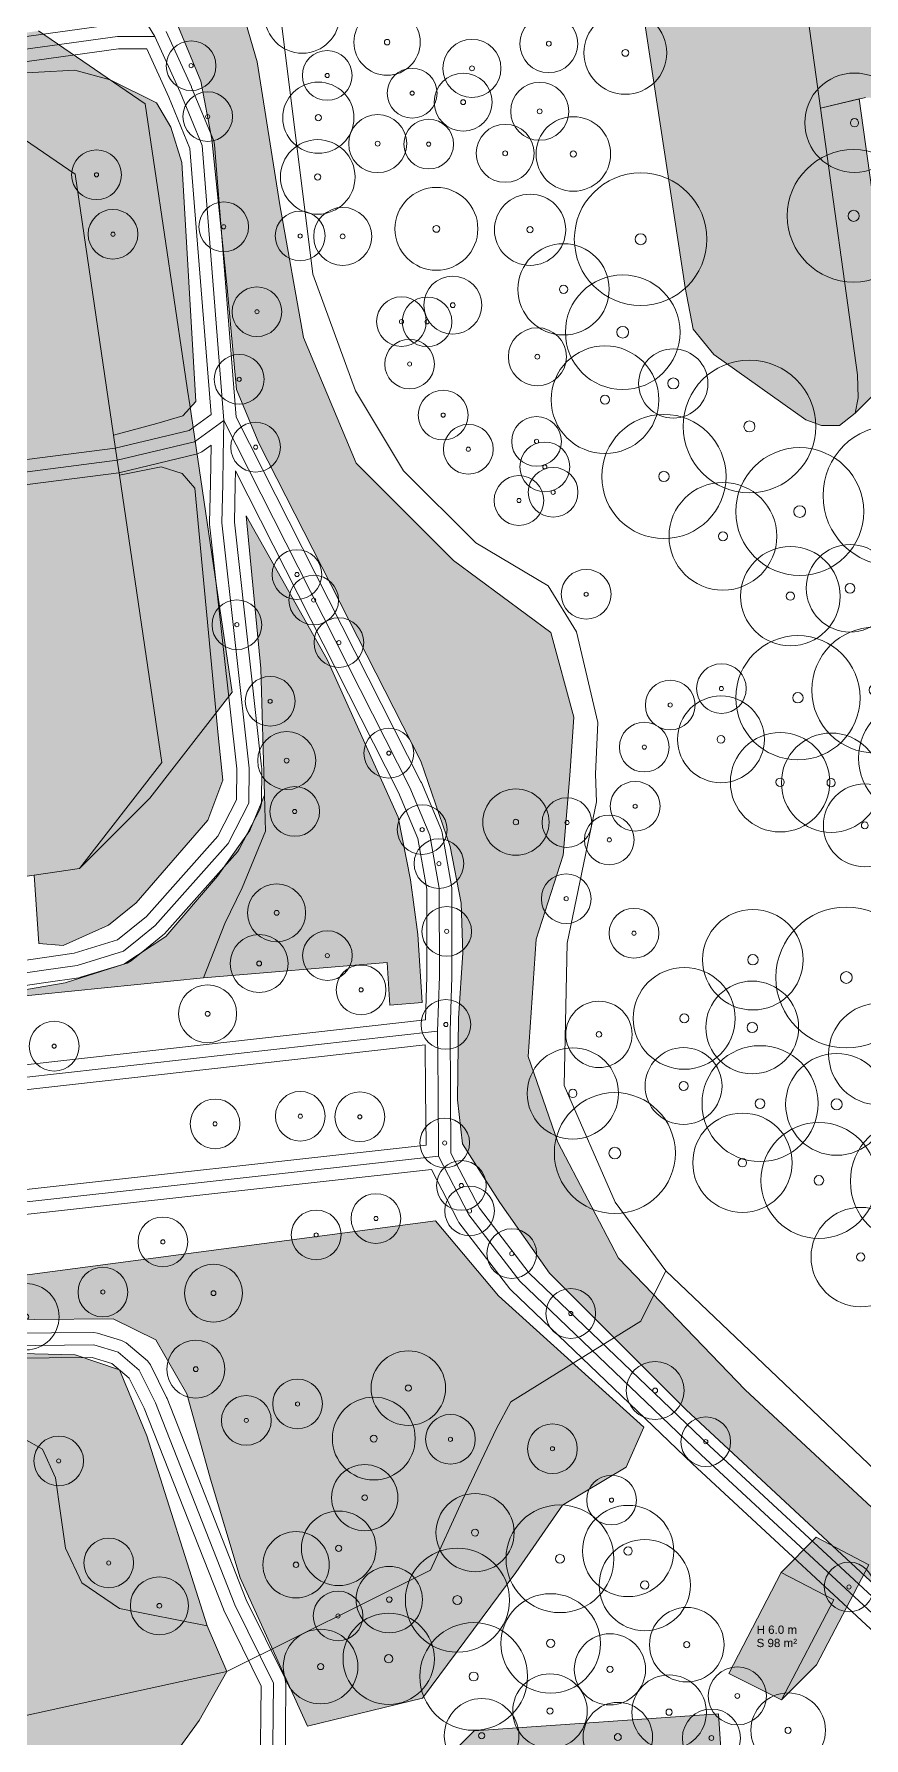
# Model space of a CAD drawing. Header units: metres. Extents: x -6 to 971, y -3 to 1031.
# Drawn here: x 594.6 to 694.7, y 571 to 776.8 of the extents above; entities that cross this region are included whole.
import ezdxf

# ---------------------------------------------------------------- set-up
doc = ezdxf.new("R2010")
doc.units = ezdxf.units.M
doc.header["$MEASUREMENT"] = 0
for name, color, linetype, lineweight, true_color in [('TPX_BUILDING_AREAS_TEXT', 7, 'CONTINUOUS', 0, 0x000000), ('TPX_BUILDING_HEIGHTS_TEXT', 7, 'CONTINUOUS', 0, 0x000000), ('TPX_BUILDINGS', 7, 'CONTINUOUS', 0, 0x000000), ('TPX_BUILDINGS_HATCH', 7, 'CONTINUOUS', 0, 0xf0f0f0), ('TPX_BUILDINGS_SHADOWS_HATCH', 7, 'CONTINUOUS', 0, 0x000000), ('TPX_BUILDINGS_SHADOWS_OUTLINES', 7, 'CONTINUOUS', 0, 0x000000), ('TPX_ROADS_AXES', 7, 'CONTINUOUS', 0, 0x323232), ('TPX_ROADS_CONTOURS', 7, 'CONTINUOUS', 0, 0x646464), ('TPX_VEGETATION_GREEN_SPACES', 7, 'CONTINUOUS', 0, 0x58ba48), ('TPX_VEGETATION_GREEN_SPACES_HATCH', 7, 'CONTINUOUS', 0, 0x58ba48), ('TPX_VEGETATION_TREES_INDIVIDUAL', 7, 'CONTINUOUS', 0, 0x136734), ('TPX_WATERWAYS', 7, 'CONTINUOUS', 0, 0x7aafdf), ('TPX_WATERWAYS_HATCH', 7, 'CONTINUOUS', 0, 0x7aafdf)]:
    doc.layers.add(name, color=color, linetype=linetype, lineweight=lineweight, true_color=true_color)
doc.styles.add('TPX_TEXTE', font='arial.ttf')

# ---------------------------------------------------------------- blocks, each defined once
blk = doc.blocks.new('TREETR004_CR045')
at = {"layer": 'TPX_VEGETATION_TREES_INDIVIDUAL'}
for radius in [4.5, 0.375]:
    blk.add_circle((0, 0, 0.04), radius, dxfattribs=at)
blk = doc.blocks.new('TREETR004_CR050')
at = {"layer": 'TPX_VEGETATION_TREES_INDIVIDUAL'}
for radius in [5, 0.417]:
    blk.add_circle((0, 0, 0.04), radius, dxfattribs=at)
blk = doc.blocks.new('TREETR003_CR040')
at = {"layer": 'TPX_VEGETATION_TREES_INDIVIDUAL'}
for radius in [4, 0.333]:
    blk.add_circle((0, 0, 0.04), radius, dxfattribs=at)
blk = doc.blocks.new('TREETR007_CR077')
at = {"layer": 'TPX_VEGETATION_TREES_INDIVIDUAL'}
for radius in [7.72, 0.708]:
    blk.add_circle((0, 0, 0.04), radius, dxfattribs=at)
blk = doc.blocks.new('TREETR006_CR053')
at = {"layer": 'TPX_VEGETATION_TREES_INDIVIDUAL'}
for radius in [5.28, 0.583]:
    blk.add_circle((0, 0, 0.04), radius, dxfattribs=at)
blk = doc.blocks.new('TREETR004_CR042')
at = {"layer": 'TPX_VEGETATION_TREES_INDIVIDUAL'}
for radius in [4.19, 0.417]:
    blk.add_circle((0, 0, 0.04), radius, dxfattribs=at)
blk = doc.blocks.new('TREETR007_CR073')
at = {"layer": 'TPX_VEGETATION_TREES_INDIVIDUAL'}
for radius in [7.3, 0.708]:
    blk.add_circle((0, 0, 0.04), radius, dxfattribs=at)
blk = doc.blocks.new('TREETR007_CR080')
at = {"layer": 'TPX_VEGETATION_TREES_INDIVIDUAL'}
for radius in [8, 0.667]:
    blk.add_circle((0, 0, 0.04), radius, dxfattribs=at)
blk = doc.blocks.new('TREETR003_CR035')
at = {"layer": 'TPX_VEGETATION_TREES_INDIVIDUAL'}
for radius in [3.5, 0.292]:
    blk.add_circle((0, 0, 0.04), radius, dxfattribs=at)
blk = doc.blocks.new('TREETR006_CR070')
at = {"layer": 'TPX_VEGETATION_TREES_INDIVIDUAL'}
for radius in [7, 0.583]:
    blk.add_circle((0, 0, 0.04), radius, dxfattribs=at)
blk = doc.blocks.new('TREETR007_CR069')
at = {"layer": 'TPX_VEGETATION_TREES_INDIVIDUAL'}
for radius in [6.92, 0.708]:
    blk.add_circle((0, 0, 0.04), radius, dxfattribs=at)
blk = doc.blocks.new('TREETR007_CR076')
at = {"layer": 'TPX_VEGETATION_TREES_INDIVIDUAL'}
for radius in [7.59, 0.667]:
    blk.add_circle((0, 0, 0.04), radius, dxfattribs=at)
blk = doc.blocks.new('TREETR005_CR052')
at = {"layer": 'TPX_VEGETATION_TREES_INDIVIDUAL'}
for radius in [5.24, 0.458]:
    blk.add_circle((0, 0, 0.04), radius, dxfattribs=at)
blk = doc.blocks.new('TREETR005_CR065')
at = {"layer": 'TPX_VEGETATION_TREES_INDIVIDUAL'}
for radius in [6.5, 0.542]:
    blk.add_circle((0, 0, 0.04), radius, dxfattribs=at)
blk = doc.blocks.new('TREETR005_CR063')
at = {"layer": 'TPX_VEGETATION_TREES_INDIVIDUAL'}
for radius in [6.28, 0.542]:
    blk.add_circle((0, 0, 0.04), radius, dxfattribs=at)
blk = doc.blocks.new('TREETR005_CR060')
at = {"layer": 'TPX_VEGETATION_TREES_INDIVIDUAL'}
for radius in [6, 0.5]:
    blk.add_circle((0, 0, 0.04), radius, dxfattribs=at)
blk = doc.blocks.new('TREETR003_CR030')
at = {"layer": 'TPX_VEGETATION_TREES_INDIVIDUAL'}
for radius in [3, 0.25]:
    blk.add_circle((0, 0, 0.04), radius, dxfattribs=at)
blk = doc.blocks.new('TREETR005_CR055')
at = {"layer": 'TPX_VEGETATION_TREES_INDIVIDUAL'}
for radius in [5.51, 0.5]:
    blk.add_circle((0, 0, 0.04), radius, dxfattribs=at)
blk = doc.blocks.new('TREETR005_CR046')
at = {"layer": 'TPX_VEGETATION_TREES_INDIVIDUAL'}
for radius in [4.64, 0.542]:
    blk.add_circle((0, 0, 0.04), radius, dxfattribs=at)
blk = doc.blocks.new('TREETR007_CR062')
at = {"layer": 'TPX_VEGETATION_TREES_INDIVIDUAL'}
for radius in [6.15, 0.667]:
    blk.add_circle((0, 0, 0.04), radius, dxfattribs=at)
blk = doc.blocks.new('TREETR006_CR056')
at = {"layer": 'TPX_VEGETATION_TREES_INDIVIDUAL'}
for radius in [5.6, 0.625]:
    blk.add_circle((0, 0, 0.04), radius, dxfattribs=at)
blk = doc.blocks.new('TREETR007_CR042')
at = {"layer": 'TPX_VEGETATION_TREES_INDIVIDUAL'}
for radius in [4.18, 0.667]:
    blk.add_circle((0, 0, 0.04), radius, dxfattribs=at)
blk = doc.blocks.new('TREETR005_CR062')
at = {"layer": 'TPX_VEGETATION_TREES_INDIVIDUAL'}
for radius in [6.15, 0.542]:
    blk.add_circle((0, 0, 0.04), radius, dxfattribs=at)
blk = doc.blocks.new('TREETR007_CR085')
at = {"layer": 'TPX_VEGETATION_TREES_INDIVIDUAL'}
for radius in [8.5, 0.708]:
    blk.add_circle((0, 0, 0.04), radius, dxfattribs=at)
blk = doc.blocks.new('TREETR006_CR061')
at = {"layer": 'TPX_VEGETATION_TREES_INDIVIDUAL'}
for radius in [6.07, 0.625]:
    blk.add_circle((0, 0, 0.04), radius, dxfattribs=at)
blk = doc.blocks.new('TREETR006_CR075')
at = {"layer": 'TPX_VEGETATION_TREES_INDIVIDUAL'}
for radius in [7.5, 0.625]:
    blk.add_circle((0, 0, 0.04), radius, dxfattribs=at)
blk = doc.blocks.new('TREETR004_CR043')
at = {"layer": 'TPX_VEGETATION_TREES_INDIVIDUAL'}
for radius in [4.3, 0.375]:
    blk.add_circle((0, 0, 0.04), radius, dxfattribs=at)
blk = doc.blocks.new('TREETR004_CR047')
at = {"layer": 'TPX_VEGETATION_TREES_INDIVIDUAL'}
for radius in [4.72, 0.417]:
    blk.add_circle((0, 0, 0.04), radius, dxfattribs=at)

msp = doc.modelspace()

# ---------------------------------------------------------------- hatches: boundary and pattern name
at = {"layer": 'TPX_BUILDINGS_HATCH'}
for points in [[(670.25, 850.85), (660.12, 839.2), (672.89, 829.47), (676.77, 826.74), (679.29, 824.01), (680.78, 821.64), (682.61, 817.24), (689.47, 767.83), (694.89, 769.12), (702.87, 768.9), (701.64, 777.87), (702.68, 780.89), (704.75, 783.91), (727.17, 801.61), (729.53, 803.48), (732.59, 803.87), (735.62, 803.27), (737.34, 802.14), (737.24, 803.37), (737.51, 804.8), (738.4, 805.78), (758.89, 821.46), (723.28, 835.28), (720.95, 838.83), (720.99, 842.94), (721.33, 847.05), (713.79, 867.04), (732.03, 894.21), (697.88, 920.6), (695.27, 916.28), (725.35, 893.51), (691.25, 845.29), (686.1, 843.55), (683.02, 843.07), (678.67, 844.64), (669.02, 856.99), (670.27, 853.67), (670.25, 850.85)], [(622.75, 846.3), (622.72, 842.76), (624.2, 838.87), (627.21, 834.45), (659.17, 811.06), (661.85, 808.16), (663.94, 805.03), (664.67, 801.56), (673.12, 746.19), (674.09, 741.13), (676.6, 738.07), (687.71, 730.21), (689.57, 729.52), (691.77, 729.5), (693.65, 731), (694, 732.85), (693.95, 735.63), (689.47, 767.83), (682.61, 817.24), (680.78, 821.64), (679.29, 824.01), (676.77, 826.74), (672.89, 829.47), (639.09, 854.56), (635.37, 855.95), (632.84, 856.31), (628.07, 854), (624.81, 849.31), (622.75, 846.3)], [(438.92, 749.85), (428.95, 736.82), (434.07, 732.91), (438.32, 729.67), (481.42, 696.75), (483.35, 695.33), (484.51, 694.39), (523.05, 664.97), (526.84, 665.51), (541.4, 667.6), (590.63, 674.67), (594.57, 675.23), (600.05, 676.02), (610, 688.83), (604.87, 723.51), (604.61, 725.31), (604.16, 728.33), (599.51, 759.87), (586.63, 768.68), (538.34, 761.94), (532.43, 761.11), (528.43, 760.55), (528.63, 757.66), (526.81, 754.79), (525.65, 751.01), (525.84, 746.35), (527.14, 742.78), (529.57, 739.64), (530.66, 738.57), (530.99, 736.31), (583.94, 742.95), (586.87, 723), (591.42, 692.04), (528.04, 683.19), (493.4, 709.13), (452.9, 739.38), (441.04, 748.25), (438.92, 749.85)], [(684.7, 591.03), (678.4, 578.83), (684.75, 575.63), (691.06, 587.71), (684.7, 591.03)]]:
    msp.add_hatch(color=256, dxfattribs=at).paths.add_polyline_path(points)
h = msp.add_hatch(color=256, dxfattribs=at)
h.paths.add_polyline_path([(438.92, 749.85), (428.95, 736.82), (434.07, 732.91), (438.32, 729.67), (481.42, 696.75), (483.35, 695.33), (484.51, 694.39), (523.05, 664.97), (526.84, 665.51), (541.4, 667.6), (590.63, 674.67), (594.57, 675.23), (600.05, 676.02), (610, 688.83), (604.87, 723.51), (604.61, 725.31), (604.16, 728.33), (599.51, 759.87), (586.63, 768.68), (538.34, 761.94), (538.03, 764.47), (537.71, 767.09), (537.3, 770.5), (536.56, 776.53), (549.38, 793.57), (546.39, 816.59), (528.15, 829.41), (512.27, 827.42), (499.68, 825.84), (491.58, 824.83), (475.2, 822.77), (461.15, 804.5), (464.4, 781.86), (465.75, 780.9), (459.27, 772.16), (471.23, 763.45), (477.8, 772.32), (482.77, 768.78), (503.2, 771.39), (506.85, 771.85), (509.01, 772.13), (530.67, 774.9), (531.39, 769.3), (531.76, 766.35), (532.43, 761.11), (528.43, 760.55), (528.63, 757.66), (526.81, 754.79), (525.65, 751.01), (525.84, 746.35), (527.14, 742.78), (529.57, 739.64), (530.66, 738.57), (530.99, 736.31), (583.94, 742.95), (586.87, 723), (591.42, 692.04), (528.04, 683.19), (493.4, 709.13), (452.9, 739.38), (454.22, 741.16), (459.93, 748.86), (447.96, 757.59), (442.48, 750.12), (441.04, 748.25), (438.92, 749.85)])
h.paths.add_polyline_path([(477.17, 798.6), (484.82, 808.69), (484.48, 811.25), (501.01, 813.44), (522.16, 816.24), (522.52, 813.54), (532.25, 806.28), (533.51, 798.79), (525.81, 789), (526.22, 786.01), (505.35, 783.24), (488.53, 781.01), (488.23, 783.23), (478.42, 790.51), (477.17, 798.6)], flags=16)
at = {"layer": 'TPX_BUILDINGS_SHADOWS_HATCH'}
for points in [[(483.68, 831.25), (475.2, 822.77), (491.58, 824.83), (499.68, 825.84), (512.27, 827.42), (528.15, 829.41), (546.39, 816.59), (549.38, 793.57), (536.56, 776.53), (537.3, 770.5), (537.71, 767.09), (538.03, 764.47), (538.34, 761.94), (586.63, 768.68), (599.51, 759.87), (604.16, 728.33), (604.61, 725.31), (604.87, 723.51), (610, 688.83), (600.05, 676.02), (608.53, 684.5), (618.48, 697.31), (613.36, 732), (613.1, 733.8), (612.65, 736.81), (607.99, 768.36), (595.11, 777.16), (546.83, 770.43), (542.15, 769.77), (541.96, 771.34), (541.54, 774.74), (540.83, 780.55), (544.32, 784.04), (545.04, 785.01), (557.86, 802.06), (554.88, 825.07), (536.64, 837.89), (520.76, 835.91), (508.16, 834.32), (500.06, 833.31), (483.68, 831.25)], [(694.15, 768.94), (689.47, 767.83), (693.95, 735.63), (694, 732.85), (693.65, 731), (697.89, 735.24), (698.24, 737.09), (698.19, 739.87), (694.15, 768.94)], [(688.95, 595.27), (684.7, 591.03), (691.06, 587.71), (684.75, 575.63), (688.99, 579.87), (695.3, 591.95), (688.95, 595.27)], [(647.68, 571.9), (643.44, 567.66), (672.91, 569.69), (673.49, 561.27), (677.73, 565.52), (677.15, 573.94), (647.68, 571.9)]]:
    msp.add_hatch(color=256, dxfattribs=at).paths.add_polyline_path(points)
at = {"layer": 'TPX_VEGETATION_GREEN_SPACES_HATCH'}
for points in [[(505.86, 875.32), (502.44, 869.2), (578.03, 809.79), (598.83, 793.17), (606.42, 785.57), (611.99, 777.6), (614.71, 771.09), (616.02, 764.07), (617.87, 746.15), (619, 733.85), (621.69, 727.39), (641.23, 689), (644.79, 678.68), (646.1, 671.83), (646.32, 665.83), (645.79, 657.94), (645.68, 648.08), (646.26, 642.78), (650.77, 635.68), (656.75, 627.15), (673.25, 610.65), (696.04, 589.47), (699.57, 595.26), (680.37, 613.07), (665.1, 628.96), (657.77, 642.98), (654.2, 653.33), (655.14, 667.5), (658.41, 677.65), (659.22, 687.25), (659.69, 694.28), (656.94, 704.53), (645.18, 713.21), (633.45, 724.98), (627.09, 740.16), (624.22, 756.17), (621.5, 773.43), (618.47, 783.81), (616.88, 787.36), (613.26, 792.97), (603.21, 802.47), (505.86, 875.32)], [(590.71, 771.94), (538.03, 764.47), (538.34, 761.94), (586.63, 768.68), (599.51, 759.87), (604.16, 728.33), (609.37, 729.74), (612.5, 730.69), (614.07, 732.41), (612.4, 761.28), (611.08, 765.55), (609.35, 768.47), (603.74, 771.24), (599.47, 772.44), (590.71, 771.94)], [(600.05, 676.02), (594.57, 675.23), (595.15, 666.95), (598.07, 666.73), (603.54, 669.19), (606.88, 671.87), (615.53, 681.86), (617.33, 686.68), (616.8, 692.11), (613.97, 721.96), (612.43, 723.72), (609.91, 724.52), (604.87, 723.51), (610, 688.83), (600.05, 676.02)], [(617.59, 669.37), (615.03, 662.82), (637.18, 664.69), (637.51, 659.51), (641.4, 659.86), (640.89, 668.07), (639.98, 674.65), (638.5, 682.22), (629.92, 701.28), (620.16, 718.61), (621.94, 700.19), (622.38, 684.89), (622.51, 680.52), (619.66, 673.67), (617.59, 669.37)], [(598.31, 662.2), (583.13, 659.6), (615.03, 662.82), (617.59, 669.37), (619.66, 673.67), (622.51, 680.52), (622.38, 684.89), (620.6, 680.62), (616.71, 675.08), (610.45, 667.81), (605.4, 664.47), (598.31, 662.2)], [(532.4, 646.16), (530.59, 641.28), (534.7, 640.49), (533.9, 635.38), (543.98, 633.88), (541.3, 619.47), (573.98, 613.28), (576.5, 618.92), (584.72, 617.96), (589.36, 621.79), (594.67, 621.58), (604.11, 621.65), (609.25, 619.1), (613.02, 612.61), (615.87, 602.3), (619.45, 590.39), (627.57, 572.45), (641.45, 575.83), (652.69, 591), (658.35, 599.15), (666.02, 603.72), (668.14, 608.55), (650.6, 624.43), (642.99, 633.49), (586.43, 625.98), (583.13, 659.6), (574.53, 658.9), (577.53, 632.46), (562.17, 631.29), (560.43, 649.65), (554.4, 650.43), (548.77, 649.34), (544.7, 648.63), (532.4, 646.16)], [(573.98, 613.28), (571.77, 601.28), (575.39, 601.06), (578.48, 602.69), (580.4, 606.53), (581.37, 610.01), (583.42, 611.41), (591.01, 608.48), (595.57, 605.9), (597.15, 602.45), (597.76, 598.2), (598.37, 593.95), (600.32, 589.77), (604.86, 586.66), (615.45, 584.58), (608.19, 607.52), (604.86, 615.49), (599.52, 617.28), (588.05, 617.59), (584.72, 617.96), (576.5, 618.92), (573.98, 613.28)]]:
    msp.add_hatch(color=256, dxfattribs=at).paths.add_polyline_path(points)
at = {"layer": 'TPX_WATERWAYS_HATCH'}
h = msp.add_hatch(color=256, dxfattribs=at)
h.paths.add_polyline_path([(300.09, 444.29), (300.01, 438.12), (301.72, 430.66), (305.77, 426.11), (308.64, 420.92), (312.72, 416.35), (319.71, 410.28), (324.69, 407.22), (326.77, 405.85), (330.56, 403.34), (337.64, 399.25), (344.29, 395.61), (350.85, 391.07), (356.08, 386.48), (361.19, 383.31), (367.7, 380.24), (374.17, 378.97), (380.53, 379.42), (384.59, 381.3), (391.34, 388.32), (395.11, 392.82), (399.04, 396.59), (400.74, 400.3), (402.31, 403.7), (406.44, 410.03), (407.76, 413.63), (412.66, 418.66), (418.82, 421.19), (427.75, 422.22), (436.29, 420.16), (445.43, 417.66), (453.13, 417.59), (457.22, 419.53), (466.31, 420.65), (474.21, 424.11), (481.46, 430.92), (486.71, 437.07), (490, 446.16), (488.75, 451.85), (486.16, 461.34), (485.7, 466.6), (489.04, 472.77), (496.28, 479.5), (515.48, 496.88), (524.61, 510.39), (531.27, 519.45), (544, 529.57), (553.56, 534.73), (561.35, 535.26), (569.24, 536.91), (573.85, 539.27), (585.47, 543.29), (594.1, 549.92), (610.28, 567.33), (614.48, 573.14), (617.84, 579.05), (615.45, 584.58), (604.86, 586.66), (600.32, 589.77), (598.37, 593.95), (597.76, 598.2), (597.15, 602.45), (595.57, 605.9), (591.01, 608.48), (583.42, 611.41), (581.37, 610.01), (580.4, 606.53), (578.48, 602.69), (575.39, 601.06), (571.77, 601.28), (571.18, 598.02), (528.66, 605.76), (530.47, 615.58), (526.34, 616.33), (526.87, 619.27), (515.06, 621.42), (516.06, 626.88), (493.14, 631.04), (491.57, 622.51), (454.24, 629.3), (455.32, 635.17), (452.84, 637.83), (449.97, 639.88), (445.85, 643.22), (440.98, 644.91), (435.81, 647.58), (432.19, 649.62), (428.66, 652.26), (426.11, 656.02), (423.66, 658.92), (420.29, 659.76), (416.55, 660.09), (413.07, 661.17), (409.58, 663.91), (405.18, 667.43), (401.96, 670.36), (398.63, 673.82), (395.89, 676.34), (393.82, 677.22), (391.06, 676.68), (388.62, 675.91), (386.94, 675.17), (386.66, 676.19), (388.67, 679.76), (394.3, 688.69), (400.18, 696.46), (394.41, 696.43), (394.38, 690.46), (387.96, 690.59), (387.92, 680.17), (377.95, 680.17), (377.7, 690.37), (376.65, 690.38), (375.06, 690.4), (375.12, 671.94), (373.09, 668.65), (372.12, 665.74), (372.15, 659.87), (375.17, 646.38), (376.53, 635.04), (376.87, 624.87), (377.05, 609.05), (371.77, 608.98), (371.99, 601.97), (369.7, 601.91), (369.73, 597.86), (363.44, 597.9), (363.44, 585.44), (356.43, 585.35), (356.14, 579.57), (344.17, 574.61), (332.05, 565.42), (322.53, 555.36), (316.41, 547.84), (316.18, 542.67), (312.68, 538.84), (310.9, 533.6), (310.65, 525.43), (313.81, 521.18), (317.83, 516.23), (320.7, 508.89), (323.32, 501.81), (324.83, 498.01), (326.77, 494.05), (327.91, 487.65), (327.23, 483.7), (324.48, 479.69), (320.64, 474.93), (315.07, 468.69), (311.59, 464.03), (304.04, 453.62), (300.09, 444.29)])
h.paths.add_polyline_path([(341.33, 534.92), (341.77, 541.41), (343.71, 544.99), (349.75, 546.33), (357.96, 546.25), (363.58, 544.8), (367.11, 543.74), (371.45, 542.01), (374.57, 542.11), (379.63, 537.62), (383.13, 532.63), (382.4, 524.42), (382.19, 521.86), (379.97, 518.05), (378.21, 511.68), (376.33, 507.52), (371.47, 505.35), (362.04, 504.07), (358.28, 506.43), (354.26, 511.86), (350.22, 516.42), (345.58, 522.29), (344.13, 528.16), (341.33, 534.92)], flags=16)

# ---------------------------------------------------------------- linework, layer by layer
at = {"layer": 'TPX_BUILDINGS', "elevation": 0.04}
for points in [[(725.35, 893.51), (691.25, 845.29), (686.1, 843.55), (683.02, 843.07), (678.67, 844.64), (669.02, 856.99), (670.27, 853.67), (670.25, 850.85), (660.12, 839.2), (672.89, 829.47), (676.77, 826.74), (679.29, 824.01), (680.78, 821.64), (682.61, 817.24), (689.47, 767.83), (694.89, 769.12)], [(664.67, 801.56), (673.12, 746.19), (674.09, 741.13), (676.6, 738.07), (687.71, 730.21), (689.57, 729.52), (691.77, 729.5), (693.65, 731), (694, 732.85), (693.95, 735.63), (689.47, 767.83), (682.61, 817.24)], [(590.63, 674.67), (594.57, 675.23), (600.05, 676.02), (610, 688.83), (604.87, 723.51), (604.61, 725.31), (604.16, 728.33), (599.51, 759.87), (586.63, 768.68)], [(590.63, 674.67), (594.57, 675.23), (600.05, 676.02), (610, 688.83), (604.87, 723.51), (604.61, 725.31), (604.16, 728.33), (599.51, 759.87), (586.63, 768.68)]]:
    msp.add_lwpolyline(points, dxfattribs=at)
msp.add_lwpolyline([(684.7, 591.03), (678.4, 578.83), (684.75, 575.63), (691.06, 587.71)], close=True, dxfattribs=at)
at = {"layer": 'TPX_BUILDINGS_SHADOWS_OUTLINES', "elevation": 0.04}
msp.add_lwpolyline([(586.63, 768.68), (599.51, 759.87), (604.16, 728.33), (604.61, 725.31), (604.87, 723.51), (610, 688.83), (600.05, 676.02), (608.53, 684.5), (618.48, 697.31), (613.36, 732), (613.1, 733.8), (612.65, 736.81), (607.99, 768.36), (595.11, 777.16)], dxfattribs=at)
for points in [[(694.15, 768.94), (689.47, 767.83), (693.95, 735.63), (694, 732.85), (693.65, 731), (697.89, 735.24), (698.24, 737.09), (698.19, 739.87)], [(688.95, 595.27), (684.7, 591.03), (691.06, 587.71), (684.75, 575.63), (688.99, 579.87), (695.3, 591.95)], [(647.68, 571.9), (643.44, 567.66), (672.91, 569.69), (673.49, 561.27), (677.73, 565.52), (677.15, 573.94)]]:
    msp.add_lwpolyline(points, close=True, dxfattribs=at)
at = {"layer": 'TPX_ROADS_AXES', "elevation": 0.03}
for points in [[(702.8, 579.49), (675.06, 605.23), (653.18, 626.18), (647.03, 634.19), (643.38, 641.29), (643.32, 649.28), (643.26, 656.4), (643.48, 662.98), (643.47, 673.65), (642.34, 680.06), (639.91, 685.82), (617.48, 730.11), (614.85, 763.32), (612.2, 769.77), (609.15, 776.48), (605.63, 782.25)], [(463.21, 734.43), (481.87, 760.53), (508.09, 763.34), (529.38, 766.02), (531.76, 766.35), (537.71, 767.09), (574.5, 772.31), (592.08, 774.75), (604.65, 776.5), (609.15, 776.48)], [(591.65, 663.14), (595.75, 663.75), (599.75, 664.33), (605.35, 666.05), (607.21, 667.55), (609.18, 669.13), (618, 679.05), (620.5, 683.93), (620.54, 688.15), (617.24, 717.76), (617.34, 722.47), (617.4, 725.7), (617.48, 730.11), (613.93, 727.54), (604.61, 725.31)], [(586.61, 723), (604.61, 725.31)], [(587.92, 650.19), (643.26, 656.4)], [(643.38, 641.29), (588.94, 635.25), (587.92, 650.19)], [(623.35, 566.52), (623.46, 577.64), (618.8, 587.12), (609.21, 611.49), (607.26, 615.43), (604.71, 617.62), (601.78, 618.49), (591.19, 618.4)]]:
    msp.add_lwpolyline(points, dxfattribs=at)
at = {"layer": 'TPX_ROADS_CONTOURS', "elevation": 0.03}
for points in [[(496.6, 862.72), (498.92, 865.85), (499.96, 865.08), (508.48, 858.28), (508.51, 858.26), (594.28, 792.87), (596.25, 791.24), (600.06, 787.07), (604.39, 781.4), (606.47, 777.99), (604.66, 778), (604.45, 777.98), (591.88, 776.24), (574.28, 773.79), (537.52, 768.58), (531.58, 767.84), (529.18, 767.51), (508.86, 764.95), (507.84, 771.99), (506.34, 783.38), (502.01, 813.57), (500.67, 825.94)], [(589.51, 648.86), (641.78, 654.72), (641.82, 649.27), (641.87, 642.63), (590.33, 636.91)]]:
    msp.add_lwpolyline(points, close=True, dxfattribs=at)
for points in [[(702.25, 582.05), (676.09, 606.32), (654.3, 627.18), (648.3, 635), (644.87, 641.66), (644.82, 649.29), (644.76, 656.38), (644.98, 662.93), (644.98, 662.98), (644.97, 673.65), (644.95, 673.92), (643.82, 680.32), (643.72, 680.64), (641.3, 686.41), (641.25, 686.5), (618.95, 730.52), (616.35, 763.44), (616.24, 763.89), (613.58, 770.34), (613.56, 770.39), (610.52, 777.1)], [(592.29, 773.27), (604.75, 775), (608.18, 774.98), (610.82, 769.18), (613.38, 762.97), (615.92, 730.83), (613.29, 728.93), (604.34, 726.79), (586.44, 724.49)], [(586.8, 721.51), (604.8, 723.82), (604.88, 723.86), (604.96, 723.85), (614.28, 726.08), (614.81, 726.32), (615.92, 727.13), (615.84, 722.5), (615.74, 717.79), (615.75, 717.6), (619.04, 688.07), (619.01, 684.3), (616.75, 679.91), (608.14, 670.22), (606.27, 668.72), (604.63, 667.4), (599.42, 665.8), (595.54, 665.23), (591.43, 664.63)], [(591.87, 661.66), (595.97, 662.26), (599.97, 662.84), (600.19, 662.89), (605.79, 664.61), (606.29, 664.88), (608.15, 666.38), (610.12, 667.96), (610.3, 668.13), (619.12, 678.05), (619.33, 678.36), (621.84, 683.24), (622, 683.91), (622.04, 688.13), (622.03, 688.31), (618.75, 717.83), (618.84, 722.44), (618.87, 724.05), (638.55, 685.19), (640.89, 679.63), (641.97, 673.52), (641.98, 663), (641.81, 657.74), (587.75, 651.68)], [(589.11, 633.76), (642.52, 639.68), (645.7, 633.51), (645.84, 633.28), (651.99, 625.26), (652.14, 625.09), (674.03, 604.15), (674.04, 604.13), (701, 579.12)], [(624.85, 566.5), (624.96, 577.62), (624.81, 578.3), (620.18, 587.73), (610.61, 612.04), (610.56, 612.15), (608.6, 616.1), (608.24, 616.57), (605.68, 618.76), (605.13, 619.05), (602.21, 619.92), (601.77, 619.99), (591.56, 619.9)], [(591.2, 616.9), (601.57, 616.99), (603.97, 616.27), (606.05, 614.49), (607.84, 610.88), (617.41, 586.57), (617.46, 586.46), (621.96, 577.29), (621.86, 567)]]:
    msp.add_lwpolyline(points, dxfattribs=at)
at = {"layer": 'TPX_VEGETATION_GREEN_SPACES', "elevation": 0}
for points in [[(699.57, 595.26), (680.37, 613.07), (665.1, 628.96), (657.77, 642.98), (654.2, 653.33), (655.14, 667.5), (658.41, 677.65), (659.22, 687.25), (659.69, 694.28), (656.94, 704.53), (645.18, 713.21), (633.45, 724.98), (627.09, 740.16), (624.22, 756.17), (621.5, 773.43), (618.47, 783.81)], [(611.99, 777.6), (614.71, 771.09), (616.02, 764.07), (617.87, 746.15), (619, 733.85), (621.69, 727.39), (641.23, 689), (644.79, 678.68), (646.1, 671.83), (646.32, 665.83), (645.79, 657.94), (645.68, 648.08), (646.26, 642.78), (650.77, 635.68), (656.75, 627.15), (673.25, 610.65), (696.04, 589.47)], [(589.36, 621.79), (594.67, 621.58), (604.11, 621.65), (609.25, 619.1), (613.02, 612.61), (615.87, 602.3), (619.45, 590.39), (627.57, 572.45), (641.45, 575.83), (652.69, 591), (658.35, 599.15), (666.02, 603.72), (668.14, 608.55), (650.6, 624.43), (642.99, 633.49), (586.43, 625.98)]]:
    msp.add_lwpolyline(points, dxfattribs=at)
for points in [[(590.71, 771.94), (538.03, 764.47), (538.34, 761.94), (586.63, 768.68), (599.51, 759.87), (604.16, 728.33), (609.37, 729.74), (612.5, 730.69), (614.07, 732.41), (612.4, 761.28), (611.08, 765.55), (609.35, 768.47), (603.74, 771.24), (599.47, 772.44)], [(600.05, 676.02), (594.57, 675.23), (595.15, 666.95), (598.07, 666.73), (603.54, 669.19), (606.88, 671.87), (615.53, 681.86), (617.33, 686.68), (616.8, 692.11), (613.97, 721.96), (612.43, 723.72), (609.91, 724.52), (604.87, 723.51), (610, 688.83)], [(617.59, 669.37), (615.03, 662.82), (637.18, 664.69), (637.51, 659.51), (641.4, 659.86), (640.89, 668.07), (639.98, 674.65), (638.5, 682.22), (629.92, 701.28), (620.16, 718.61), (621.94, 700.19), (622.38, 684.89), (622.51, 680.52), (619.66, 673.67)], [(598.31, 662.2), (583.13, 659.6), (615.03, 662.82), (617.59, 669.37), (619.66, 673.67), (622.51, 680.52), (622.38, 684.89), (620.6, 680.62), (616.71, 675.08), (610.45, 667.81), (605.4, 664.47)], [(573.98, 613.28), (571.77, 601.28), (575.39, 601.06), (578.48, 602.69), (580.4, 606.53), (581.37, 610.01), (583.42, 611.41), (591.01, 608.48), (595.57, 605.9), (597.15, 602.45), (597.76, 598.2), (598.37, 593.95), (600.32, 589.77), (604.86, 586.66), (615.45, 584.58), (608.19, 607.52), (604.86, 615.49), (599.52, 617.28), (588.05, 617.59), (584.72, 617.96), (576.5, 618.92)]]:
    msp.add_lwpolyline(points, close=True, dxfattribs=at)
at = {"layer": 'TPX_WATERWAYS', "elevation": 0.01}
for points in [[(406.87, 961.17), (408.66, 954.33), (412.57, 948.14), (497.67, 883.59), (507.89, 875.83), (603.87, 803.99), (615.83, 793.2), (624.09, 780.69), (628.19, 747.8), (633.34, 733.7), (639.15, 724.06), (647.87, 715.35), (656.6, 710.14), (660.02, 704.61), (662.6, 693.67), (662.33, 687.42), (662.43, 684.09), (658.89, 666.99), (658.55, 649.83), (664.68, 635.72), (670.82, 627.44), (720.48, 580.09)], [(376.65, 690.38), (376.8, 673.55), (424.43, 605.56), (556.05, 574.96), (582.87, 571.41), (617.84, 579.05), (642.42, 591.29), (646.23, 599.67), (650.38, 608.4), (652.11, 611.63)], [(667.78, 621.38), (670.82, 627.44)], [(652.11, 611.63), (667.78, 621.38)], [(610.28, 567.33), (614.48, 573.14), (617.84, 579.05), (615.45, 584.58), (604.86, 586.66), (600.32, 589.77), (598.37, 593.95), (597.76, 598.2), (597.15, 602.45), (595.57, 605.9), (591.01, 608.48)]]:
    msp.add_lwpolyline(points, dxfattribs=at)

# ---------------------------------------------------------------- block references
at = {"layer": 'TPX_VEGETATION_TREES_INDIVIDUAL'}
for name, p in [('TREETR004_CR045', (626.93, 778.97, 0.04)), ('TREETR003_CR040', (637.17, 775.8, 0.04)), ('TREETR003_CR035', (656.68, 775.62, 0.04)), ('TREETR004_CR050', (665.92, 774.51, 0.04)), ('TREETR003_CR030', (613.52, 772.96, 0.04)), ('TREETR003_CR035', (647.41, 772.64, 0.04)), ('TREETR003_CR030', (629.94, 771.78, 0.04)), ('TREETR003_CR030', (640.19, 769.64, 0.04)), ('TREETR003_CR035', (646.35, 768.56, 0.04)), ('TREETR005_CR060', (693.57, 766.07, 0.04)), ('TREETR003_CR030', (615.52, 766.81, 0.04)), ('TREETR004_CR043', (628.87, 766.68, 0.04)), ('TREETR003_CR035', (655.58, 767.45, 0.04)), ('TREETR003_CR035', (636.03, 763.55, 0.04)), ('TREETR003_CR030', (642.19, 763.49, 0.04)), ('TREETR003_CR035', (651.42, 762.38, 0.04)), ('TREETR004_CR045', (659.64, 762.3, 0.04)), ('TREETR004_CR045', (628.8, 759.53, 0.04)), ('TREETR003_CR030', (602.1, 759.79, 0.04)), ('TREETR007_CR080', (693.46, 754.83, 0.04)), ('TREETR007_CR080', (667.76, 752.01, 0.04)), ('TREETR004_CR050', (643.12, 753.26, 0.04)), ('TREETR004_CR043', (654.42, 753.15, 0.04)), ('TREETR003_CR030', (604.09, 752.61, 0.04)), ('TREETR003_CR030', (617.45, 753.51, 0.04)), ('TREETR003_CR030', (626.68, 752.4, 0.04)), ('TREETR003_CR035', (631.81, 752.35, 0.04)), ('TREETR005_CR055', (658.46, 745.96, 0.04)), ('TREETR003_CR035', (645.09, 744.05, 0.04)), ('TREETR007_CR069', (665.6, 740.78, 0.04)), ('TREETR003_CR030', (621.46, 743.25, 0.04)), ('TREETR003_CR030', (638.9, 742.06, 0.04)), ('TREETR003_CR030', (641.99, 742.03, 0.04)), ('TREETR003_CR035', (655.3, 737.82, 0.04)), ('TREETR003_CR030', (639.88, 736.94, 0.04)), ('TREETR005_CR065', (663.46, 732.63, 0.04)), ('TREETR007_CR042', (671.7, 734.59, 0.04)), ('TREETR003_CR030', (619.32, 735.09, 0.04)), ('TREETR007_CR080', (680.89, 729.4, 0.04)), ('TREETR003_CR030', (643.93, 730.77, 0.04)), ('TREETR003_CR030', (655.2, 727.6, 0.04)), ('TREETR006_CR075', (670.57, 723.36, 0.04)), ('TREETR003_CR030', (621.3, 726.9, 0.04)), ('TREETR003_CR030', (646.97, 726.65, 0.04)), ('TREETR007_CR085', (698.27, 721.05, 0.04)), ('TREETR003_CR030', (656.2, 724.52, 0.04)), ('TREETR007_CR077', (686.96, 719.12, 0.04)), ('TREETR003_CR030', (657.2, 721.45, 0.04)), ('TREETR003_CR030', (653.08, 720.46, 0.04)), ('TREETR005_CR065', (677.69, 716.14, 0.04)), ('TREETR003_CR030', (626.29, 711.52, 0.04)), ('TREETR005_CR060', (685.83, 708.91, 0.04)), ('TREETR006_CR053', (693.03, 709.86, 0.04)), ('TREETR003_CR030', (661.19, 709.14, 0.04)), ('TREETR003_CR030', (628.31, 708.44, 0.04)), ('TREETR003_CR030', (619.04, 705.46, 0.04)), ('TREETR003_CR030', (631.35, 703.3, 0.04)), ('TREETR006_CR075', (686.74, 696.64, 0.04)), ('TREETR007_CR076', (696, 697.57, 0.04)), ('TREETR003_CR030', (677.51, 697.75, 0.04)), ('TREETR003_CR030', (623.06, 696.22, 0.04)), ('TREETR003_CR030', (671.33, 695.76, 0.04)), ('TREETR005_CR052', (677.45, 691.62, 0.04)), ('TREETR006_CR070', (701.05, 689.35, 0.04)), ('TREETR003_CR030', (668.2, 690.68, 0.04)), ('TREETR003_CR035', (625.05, 689.05, 0.04)), ('TREETR003_CR030', (637.38, 689.95, 0.04)), ('TREETR005_CR060', (684.59, 686.44, 0.04)), ('TREETR005_CR060', (690.75, 686.38, 0.04)), ('TREETR003_CR030', (626.02, 682.91, 0.04)), ('TREETR003_CR040', (652.71, 681.63, 0.04)), ('TREETR003_CR030', (667.1, 683.54, 0.04)), ('TREETR004_CR050', (694.81, 681.23, 0.04)), ('TREETR003_CR030', (641.4, 680.72, 0.04)), ('TREETR003_CR030', (658.87, 681.57, 0.04)), ('TREETR003_CR030', (663.98, 679.48, 0.04)), ('TREETR003_CR030', (643.42, 676.61, 0.04)), ('TREETR003_CR030', (658.78, 672.38, 0.04)), ('TREETR003_CR035', (623.84, 670.67, 0.04)), ('TREETR003_CR030', (644.36, 668.43, 0.04)), ('TREETR003_CR030', (666.96, 668.21, 0.04)), ('TREETR006_CR061', (681.31, 665.01, 0.04)), ('TREETR007_CR085', (692.58, 662.86, 0.04)), ('TREETR003_CR035', (621.73, 664.55, 0.04)), ('TREETR003_CR030', (629.96, 665.5, 0.04)), ('TREETR003_CR030', (634.03, 661.37, 0.04)), ('TREETR005_CR062', (673.02, 657.93, 0.04)), ('TREETR003_CR035', (615.51, 658.48, 0.04)), ('TREETR006_CR056', (681.23, 656.83, 0.04)), ('TREETR003_CR030', (644.26, 657.19, 0.04)), ('TREETR003_CR040', (662.73, 655.99, 0.04)), ('TREETR007_CR062', (696.6, 653.62, 0.04)), ('TREETR003_CR030', (596.99, 654.57, 0.04)), ('TREETR005_CR055', (659.58, 648.86, 0.04)), ('TREETR005_CR046', (672.94, 649.76, 0.04)), ('TREETR006_CR070', (682.17, 647.63, 0.04)), ('TREETR007_CR062', (691.41, 647.54, 0.04)), ('TREETR003_CR030', (616.41, 645.19, 0.04)), ('TREETR003_CR030', (626.69, 646.11, 0.04)), ('TREETR003_CR030', (633.88, 646.04, 0.04)), ('TREETR007_CR073', (664.65, 641.66, 0.04)), ('TREETR005_CR060', (680.05, 640.49, 0.04)), ('TREETR003_CR030', (644.12, 642.88, 0.04)), ('TREETR006_CR070', (689.27, 638.36, 0.04)), ('TREETR006_CR075', (700.57, 638.25, 0.04)), ('TREETR003_CR030', (646.13, 637.75, 0.04)), ('TREETR003_CR030', (635.82, 633.76, 0.04)), ('TREETR003_CR030', (647.12, 634.67, 0.04)), ('TREETR003_CR030', (610.11, 630.94, 0.04)), ('TREETR003_CR030', (628.61, 631.78, 0.04)), ('TREETR005_CR060', (694.32, 629.11, 0.04)), ('TREETR003_CR030', (652.21, 629.52, 0.04)), ('TREETR003_CR030', (602.87, 624.88, 0.04)), ('TREETR003_CR035', (616.22, 624.75, 0.04)), ('TREETR003_CR040', (593.59, 621.9, 0.04)), ('TREETR003_CR030', (659.33, 622.29, 0.04)), ('TREETR003_CR035', (614.08, 615.57, 0.04)), ('TREETR004_CR045', (639.73, 613.28, 0.04)), ('TREETR003_CR035', (669.51, 613, 0.04)), ('TREETR003_CR030', (626.36, 611.37, 0.04)), ('TREETR003_CR030', (620.18, 609.38, 0.04)), ('TREETR004_CR050', (635.56, 607.19, 0.04)), ('TREETR003_CR030', (644.81, 607.1, 0.04)), ('TREETR003_CR030', (675.62, 606.81, 0.04)), ('TREETR003_CR030', (597.54, 604.49, 0.04)), ('TREETR003_CR030', (657.12, 605.96, 0.04)), ('TREETR003_CR040', (634.47, 600.05, 0.04)), ('TREETR003_CR030', (664.25, 599.76, 0.04)), ('TREETR004_CR047', (647.78, 595.83, 0.04)), ('TREETR005_CR065', (658.02, 592.67, 0.04)), ('TREETR005_CR055', (666.25, 593.61, 0.04)), ('TREETR004_CR045', (631.33, 593.94, 0.04)), ('TREETR003_CR030', (603.58, 592.17, 0.04)), ('TREETR003_CR040', (626.18, 591.95, 0.04)), ('TREETR005_CR055', (668.26, 589.5, 0.04)), ('TREETR005_CR063', (645.65, 587.68, 0.04)), ('TREETR003_CR035', (609.69, 587, 0.04)), ('TREETR003_CR040', (637.43, 587.75, 0.04)), ('TREETR003_CR030', (692.91, 589.27, 0.04)), ('TREETR003_CR030', (631.25, 585.77, 0.04)), ('TREETR005_CR060', (656.9, 582.46, 0.04)), ('TREETR004_CR045', (673.33, 582.3, 0.04)), ('TREETR005_CR055', (637.36, 580.6, 0.04)), ('TREETR005_CR065', (647.62, 578.46, 0.04)), ('TREETR004_CR045', (629.14, 579.66, 0.04)), ('TREETR004_CR043', (664.06, 579.32, 0.04)), ('TREETR004_CR045', (656.82, 574.28, 0.04)), ('TREETR004_CR045', (671.2, 574.15, 0.04)), ('TREETR003_CR035', (679.43, 576.11, 0.04)), ('TREETR004_CR045', (685.56, 571.97, 0.04)), ('TREETR004_CR045', (648.57, 571.3, 0.04)), ('TREETR004_CR042', (665.01, 571.14, 0.04)), ('TREETR003_CR035', (676.3, 571.03, 0.04))]:
    msp.add_blockref(name, p, dxfattribs=at)

# ---------------------------------------------------------------- texts
at = {"layer": 'TPX_BUILDING_AREAS_TEXT', "style": 'TPX_TEXTE'}
msp.add_text('S 98 m²', height=1, dxfattribs=at).set_placement((681.75, 582.01, 0.05))
at = {"layer": 'TPX_BUILDING_HEIGHTS_TEXT', "style": 'TPX_TEXTE'}
msp.add_text('H 6.0 m', height=1, dxfattribs=at).set_placement((681.75, 583.61, 0.05))

doc.saveas('drawing.dxf')
